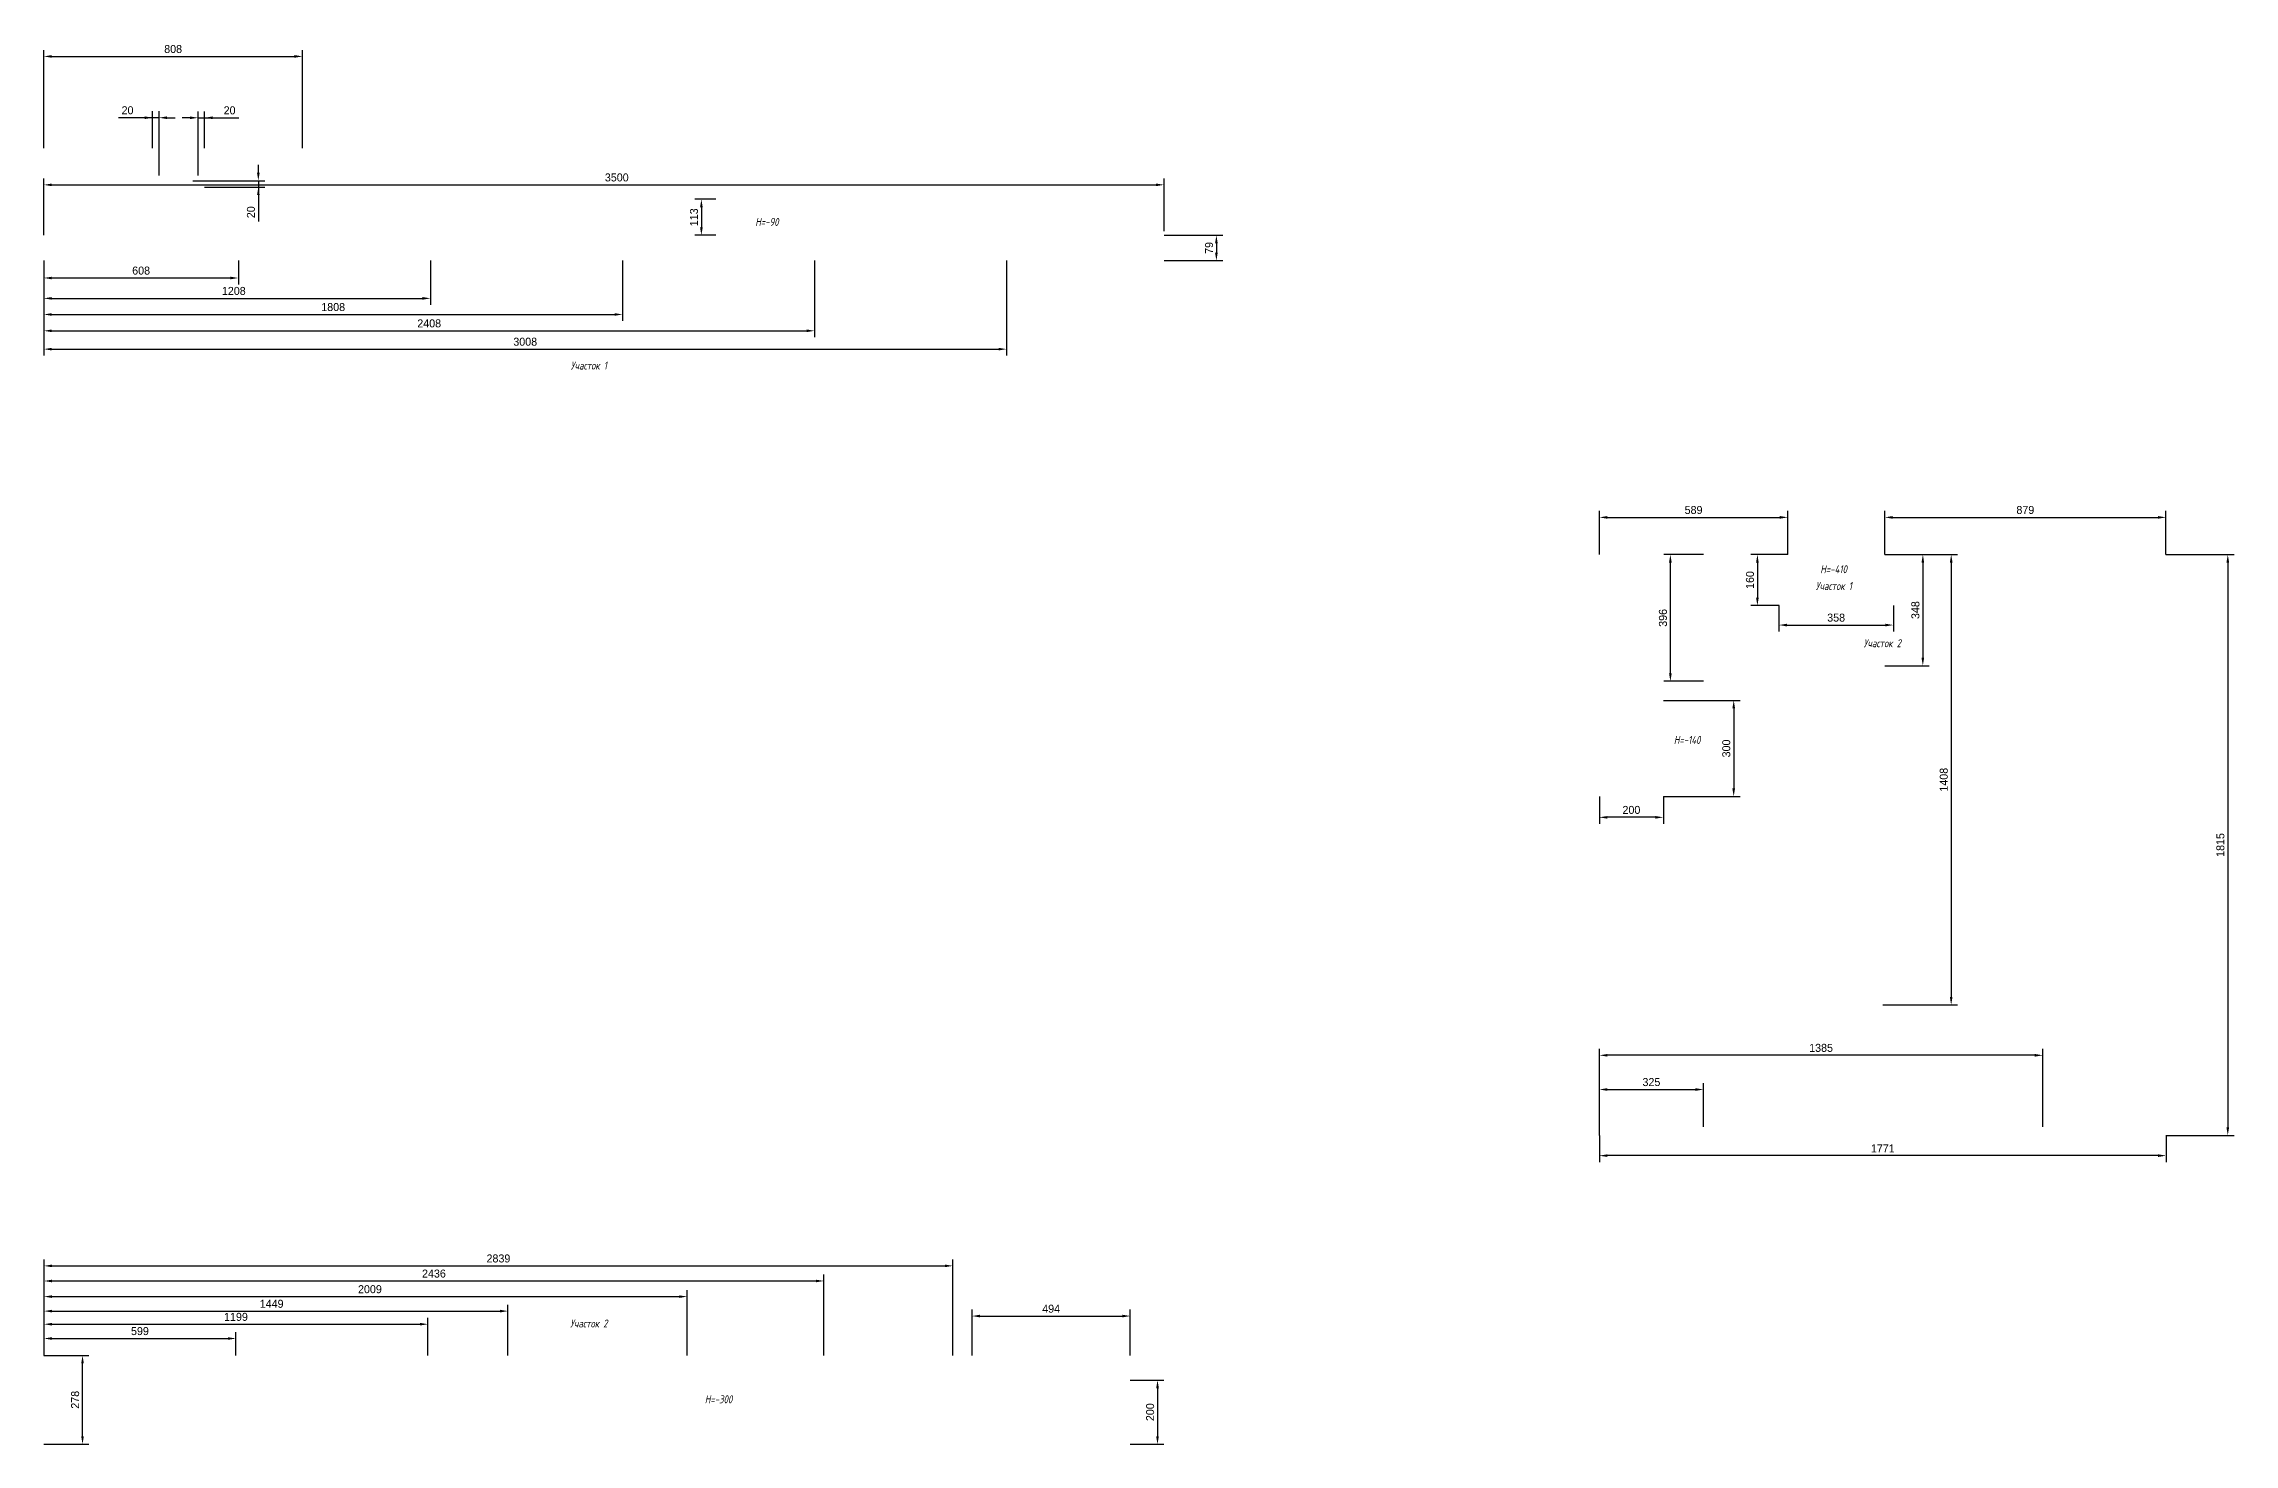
# Model space of a CAD drawing. Header units: millimetres. Extents: x -49629 to 4253, y -24660 to -10989.
# Drawn here: x -44463 to -37619, y -16880 to -12505 of the extents above; entities that cross this region are included whole.
import ezdxf
from ezdxf.enums import TextEntityAlignment as Align

# ---------------------------------------------------------------- set-up
doc = ezdxf.new("R2010")
doc.units = ezdxf.units.MM
doc.header["$PDMODE"] = 34
doc.header["$PDSIZE"] = 50
doc.layers.add('08 Размеры', color=7, linetype='Continuous')
doc.styles.get("Standard").update_dxf_attribs({"font": 'Ubuntu-R.ttf'})
doc.styles.add('ГОСТ-ISOCPEUR', font='isocpeui.ttf', dxfattribs={"width": 0.8})
doc.dimstyles.new('ISO-25', dxfattribs={"dimtxt": 2.5, "dimasz": 2.5, "dimexe": 1.25, "dimexo": 0.625, "dimtad": 1, "dimtxsty": 'Standard', "dimcen": 2.5, "dimadec": 0, "dimazin": 0, "dimtfac": 1, "dimtmove": 0, "dimatfit": 3, "dimfxl": 1, "dimarcsym": 0})

# ---------------------------------------------------------------- blocks, each defined once
blk = doc.blocks.new('*D734')
at = {"layer": '08 Размеры', "color": 0, "lineweight": -2}
for p, q in [((-44462.7, -13103), (-44462.7, -12925.3)), ((-40962.7, -13090.5), (-40962.7, -12925.3)), ((-44437.7, -12945.3), (-40987.7, -12945.3))]:
    blk.add_line(p, q, dxfattribs=at)
at = {"layer": '08 Размеры', "color": 0}
for points in [[(-44437.7, -12941.2), (-44437.7, -12949.5), (-44462.7, -12945.3)], [(-40987.7, -12949.5), (-40987.7, -12941.2), (-40962.7, -12945.3)]]:
    blk.add_solid(points, dxfattribs=at)
at = {"layer": 'Defpoints', "color": 0}
for p in [(-40962.7, -12945.3), (-44462.7, -13103), (-40962.7, -13090.5)]:
    blk.add_point(p, dxfattribs=at)
at = {"layer": '08 Размеры', "color": 0, "insert": (-42672.7, -12922.3), "char_height": 25, "attachment_point": 5}
blk.add_mtext('3500', dxfattribs=at)
blk = doc.blocks.new('*D735')
at = {"layer": '08 Размеры', "color": 0, "lineweight": -2}
for p, q in [((-42362.7, -12990.5), (-42428.4, -12990.5)), ((-42408.4, -13015.5), (-42408.4, -13078)), ((-42362.7, -13103), (-42428.4, -13103))]:
    blk.add_line(p, q, dxfattribs=at)
at = {"layer": '08 Размеры', "color": 0}
for points in [[(-42404.2, -13015.5), (-42412.5, -13015.5), (-42408.4, -12990.5)], [(-42412.5, -13078), (-42404.2, -13078), (-42408.4, -13103)]]:
    blk.add_solid(points, dxfattribs=at)
at = {"layer": 'Defpoints', "color": 0}
for p in [(-42362.7, -12990.5), (-42408.4, -13103), (-42362.7, -13103)]:
    blk.add_point(p, dxfattribs=at)
at = {"layer": '08 Размеры', "color": 0, "insert": (-42431.4, -13046.7), "char_height": 25, "attachment_point": 5, "rotation": 90}
blk.add_mtext('113', dxfattribs=at)
blk = doc.blocks.new('*D736')
at = {"layer": '08 Размеры', "color": 0, "lineweight": -2}
for p, q in [((-40962.7, -13103), (-40779.3, -13103)), ((-40799.3, -13128), (-40799.3, -13157)), ((-40962.7, -13182), (-40779.3, -13182))]:
    blk.add_line(p, q, dxfattribs=at)
at = {"layer": '08 Размеры', "color": 0}
for points in [[(-40795.2, -13128), (-40803.5, -13128), (-40799.3, -13103)], [(-40803.5, -13157), (-40795.2, -13157), (-40799.3, -13182)]]:
    blk.add_solid(points, dxfattribs=at)
at = {"layer": 'Defpoints', "color": 0}
for p in [(-40962.7, -13103), (-40962.7, -13182), (-40799.3, -13182)]:
    blk.add_point(p, dxfattribs=at)
at = {"layer": '08 Размеры', "color": 0, "insert": (-40822.1, -13142.5), "char_height": 25, "attachment_point": 5, "rotation": 90}
blk.add_mtext('79', dxfattribs=at)
blk = doc.blocks.new('*D737')
at = {"layer": '08 Размеры', "color": 0, "lineweight": -2}
for p, q in [((-44462.7, -13182), (-44462.7, -13256.4)), ((-43854.7, -13182), (-43854.7, -13256.4)), ((-44437.7, -13236.4), (-43879.7, -13236.4))]:
    blk.add_line(p, q, dxfattribs=at)
at = {"layer": '08 Размеры', "color": 0}
for points in [[(-44437.7, -13232.3), (-44437.7, -13240.6), (-44462.7, -13236.4)], [(-43879.7, -13240.6), (-43879.7, -13232.3), (-43854.7, -13236.4)]]:
    blk.add_solid(points, dxfattribs=at)
at = {"layer": 'Defpoints', "color": 0}
for p in [(-44462.7, -13182), (-43854.7, -13182), (-43854.7, -13236.4)]:
    blk.add_point(p, dxfattribs=at)
at = {"layer": '08 Размеры', "color": 0, "insert": (-44158.7, -13213.4), "char_height": 25, "attachment_point": 5}
blk.add_mtext('608', dxfattribs=at)
blk = doc.blocks.new('*D738')
at = {"layer": '08 Размеры', "color": 0, "lineweight": -2}
for p, q in [((-44462.7, -13182), (-44462.7, -13320.1)), ((-43254.7, -13182), (-43254.7, -13320.1)), ((-44437.7, -13300.1), (-43279.7, -13300.1))]:
    blk.add_line(p, q, dxfattribs=at)
at = {"layer": '08 Размеры', "color": 0}
for points in [[(-44437.7, -13295.9), (-44437.7, -13304.2), (-44462.7, -13300.1)], [(-43279.7, -13304.2), (-43279.7, -13295.9), (-43254.7, -13300.1)]]:
    blk.add_solid(points, dxfattribs=at)
at = {"layer": 'Defpoints', "color": 0}
for p in [(-44462.7, -13182), (-43254.7, -13182), (-43254.7, -13300.1)]:
    blk.add_point(p, dxfattribs=at)
at = {"layer": '08 Размеры', "color": 0, "insert": (-43869.2, -13277), "char_height": 25, "attachment_point": 5}
blk.add_mtext('1208', dxfattribs=at)
blk = doc.blocks.new('*D739')
at = {"layer": '08 Размеры', "color": 0, "lineweight": -2}
for p, q in [((-44462.7, -13182), (-44462.7, -13370.4)), ((-42654.7, -13182), (-42654.7, -13370.4)), ((-44437.7, -13350.4), (-42679.7, -13350.4))]:
    blk.add_line(p, q, dxfattribs=at)
at = {"layer": '08 Размеры', "color": 0}
for points in [[(-44437.7, -13346.3), (-44437.7, -13354.6), (-44462.7, -13350.4)], [(-42679.7, -13354.6), (-42679.7, -13346.3), (-42654.7, -13350.4)]]:
    blk.add_solid(points, dxfattribs=at)
at = {"layer": 'Defpoints', "color": 0}
for p in [(-44462.7, -13182), (-42654.7, -13182), (-42654.7, -13350.4)]:
    blk.add_point(p, dxfattribs=at)
at = {"layer": '08 Размеры', "color": 0, "insert": (-43558.7, -13327.4), "char_height": 25, "attachment_point": 5}
blk.add_mtext('1808', dxfattribs=at)
blk = doc.blocks.new('*D740')
at = {"layer": '08 Размеры', "color": 0, "lineweight": -2}
for p, q in [((-44462.7, -13182), (-44462.7, -13421.4)), ((-42054.7, -13182), (-42054.7, -13421.4)), ((-44437.7, -13401.4), (-42079.7, -13401.4))]:
    blk.add_line(p, q, dxfattribs=at)
at = {"layer": '08 Размеры', "color": 0}
for points in [[(-44437.7, -13397.2), (-44437.7, -13405.6), (-44462.7, -13401.4)], [(-42079.7, -13405.6), (-42079.7, -13397.2), (-42054.7, -13401.4)]]:
    blk.add_solid(points, dxfattribs=at)
at = {"layer": 'Defpoints', "color": 0}
for p in [(-44462.7, -13182), (-42054.7, -13182), (-42054.7, -13401.4)]:
    blk.add_point(p, dxfattribs=at)
at = {"layer": '08 Размеры', "color": 0, "insert": (-43258.7, -13378.4), "char_height": 25, "attachment_point": 5}
blk.add_mtext('2408', dxfattribs=at)
blk = doc.blocks.new('*D741')
at = {"layer": '08 Размеры', "color": 0, "lineweight": -2}
for p, q in [((-44462.7, -13182), (-44462.7, -13478.7)), ((-41454.7, -13182), (-41454.7, -13478.7)), ((-44437.7, -13458.7), (-41479.7, -13458.7))]:
    blk.add_line(p, q, dxfattribs=at)
at = {"layer": '08 Размеры', "color": 0}
for points in [[(-44437.7, -13454.6), (-44437.7, -13462.9), (-44462.7, -13458.7)], [(-41479.7, -13462.9), (-41479.7, -13454.6), (-41454.7, -13458.7)]]:
    blk.add_solid(points, dxfattribs=at)
at = {"layer": 'Defpoints', "color": 0}
for p in [(-44462.7, -13182), (-41454.7, -13182), (-41454.7, -13458.7)]:
    blk.add_point(p, dxfattribs=at)
at = {"layer": '08 Размеры', "color": 0, "insert": (-42958.7, -13435.7), "char_height": 25, "attachment_point": 5}
blk.add_mtext('3008', dxfattribs=at)
blk = doc.blocks.new('*D742')
at = {"layer": '08 Размеры', "color": 0, "lineweight": -2}
for p, q in [((-44462.7, -16603), (-44321.8, -16603)), ((-44341.8, -16855.5), (-44341.8, -16628)), ((-44462.7, -16880.5), (-44321.8, -16880.5))]:
    blk.add_line(p, q, dxfattribs=at)
at = {"layer": '08 Размеры', "color": 0}
for points in [[(-44337.6, -16628), (-44345.9, -16628), (-44341.8, -16603)], [(-44345.9, -16855.5), (-44337.6, -16855.5), (-44341.8, -16880.5)]]:
    blk.add_solid(points, dxfattribs=at)
at = {"layer": 'Defpoints', "color": 0}
for p in [(-44462.7, -16603), (-44341.8, -16603), (-44462.7, -16880.5)]:
    blk.add_point(p, dxfattribs=at)
at = {"layer": '08 Размеры', "color": 0, "insert": (-44364.8, -16741.7), "char_height": 25, "attachment_point": 5, "rotation": 90}
blk.add_mtext('278', dxfattribs=at)
blk = doc.blocks.new('*D743')
at = {"layer": '08 Размеры', "color": 0, "lineweight": -2}
for p, q in [((-44462.1, -16603), (-44462.1, -16530.2)), ((-44437.1, -16550.2), (-43887.7, -16550.2)), ((-43862.7, -16603), (-43862.7, -16530.2))]:
    blk.add_line(p, q, dxfattribs=at)
at = {"layer": '08 Размеры', "color": 0}
for points in [[(-44437.1, -16546.1), (-44437.1, -16554.4), (-44462.1, -16550.2)], [(-43887.7, -16554.4), (-43887.7, -16546.1), (-43862.7, -16550.2)]]:
    blk.add_solid(points, dxfattribs=at)
at = {"layer": 'Defpoints', "color": 0}
for p in [(-43862.7, -16550.2), (-44462.1, -16603), (-43862.7, -16603)]:
    blk.add_point(p, dxfattribs=at)
at = {"layer": '08 Размеры', "color": 0, "insert": (-44162.4, -16527.2), "char_height": 25, "attachment_point": 5}
blk.add_mtext('599', dxfattribs=at)
blk = doc.blocks.new('*D744')
at = {"layer": '08 Размеры', "color": 0, "lineweight": -2}
for p, q in [((-44462.1, -16603), (-44462.1, -16485.6)), ((-43262.7, -16603), (-43262.7, -16485.6)), ((-44437.1, -16505.6), (-43287.7, -16505.6))]:
    blk.add_line(p, q, dxfattribs=at)
at = {"layer": '08 Размеры', "color": 0}
for points in [[(-44437.1, -16501.4), (-44437.1, -16509.7), (-44462.1, -16505.6)], [(-43287.7, -16509.7), (-43287.7, -16501.4), (-43262.7, -16505.6)]]:
    blk.add_solid(points, dxfattribs=at)
at = {"layer": 'Defpoints', "color": 0}
for p in [(-43262.7, -16505.6), (-44462.1, -16603), (-43262.7, -16603)]:
    blk.add_point(p, dxfattribs=at)
at = {"layer": '08 Размеры', "color": 0, "insert": (-43862.4, -16482.7), "char_height": 25, "attachment_point": 5}
blk.add_mtext('1199', dxfattribs=at)
blk = doc.blocks.new('*D745')
at = {"layer": '08 Размеры', "color": 0, "lineweight": -2}
for p, q in [((-44462.1, -16603), (-44462.1, -16444.6)), ((-44437.1, -16464.6), (-43037.7, -16464.6)), ((-43012.7, -16603), (-43012.7, -16444.6))]:
    blk.add_line(p, q, dxfattribs=at)
at = {"layer": '08 Размеры', "color": 0}
for points in [[(-44437.1, -16460.4), (-44437.1, -16468.8), (-44462.1, -16464.6)], [(-43037.7, -16468.8), (-43037.7, -16460.4), (-43012.7, -16464.6)]]:
    blk.add_solid(points, dxfattribs=at)
at = {"layer": 'Defpoints', "color": 0}
for p in [(-43012.7, -16464.6), (-44462.1, -16603), (-43012.7, -16603)]:
    blk.add_point(p, dxfattribs=at)
at = {"layer": '08 Размеры', "color": 0, "insert": (-43750.9, -16441.8), "char_height": 25, "attachment_point": 5}
blk.add_mtext('1449', dxfattribs=at)
blk = doc.blocks.new('*D746')
at = {"layer": '08 Размеры', "color": 0, "lineweight": -2}
for p, q in [((-44462.1, -16603), (-44462.1, -16399.3)), ((-44437.1, -16419.3), (-42477.7, -16419.3)), ((-42452.7, -16603), (-42452.7, -16399.3))]:
    blk.add_line(p, q, dxfattribs=at)
at = {"layer": '08 Размеры', "color": 0}
for points in [[(-44437.1, -16415.2), (-44437.1, -16423.5), (-44462.1, -16419.3)], [(-42477.7, -16423.5), (-42477.7, -16415.2), (-42452.7, -16419.3)]]:
    blk.add_solid(points, dxfattribs=at)
at = {"layer": 'Defpoints', "color": 0}
for p in [(-42452.7, -16419.3), (-44462.1, -16603), (-42452.7, -16603)]:
    blk.add_point(p, dxfattribs=at)
at = {"layer": '08 Размеры', "color": 0, "insert": (-43443.9, -16396.3), "char_height": 25, "attachment_point": 5}
blk.add_mtext('2009', dxfattribs=at)
blk = doc.blocks.new('*D747')
at = {"layer": '08 Размеры', "color": 0, "lineweight": -2}
for p, q in [((-44462.1, -16603), (-44462.1, -16350.5)), ((-42025.7, -16603), (-42025.7, -16350.5)), ((-44437.1, -16370.5), (-42050.7, -16370.5))]:
    blk.add_line(p, q, dxfattribs=at)
at = {"layer": '08 Размеры', "color": 0}
for points in [[(-44437.1, -16366.4), (-44437.1, -16374.7), (-44462.1, -16370.5)], [(-42050.7, -16374.7), (-42050.7, -16366.4), (-42025.7, -16370.5)]]:
    blk.add_solid(points, dxfattribs=at)
at = {"layer": 'Defpoints', "color": 0}
for p in [(-42025.7, -16370.5), (-44462.1, -16603), (-42025.7, -16603)]:
    blk.add_point(p, dxfattribs=at)
at = {"layer": '08 Размеры', "color": 0, "insert": (-43243.9, -16347.5), "char_height": 25, "attachment_point": 5}
blk.add_mtext('2436', dxfattribs=at)
blk = doc.blocks.new('*D748')
at = {"layer": '08 Размеры', "color": 0, "lineweight": -2}
for p, q in [((-44462.1, -16603), (-44462.1, -16303.3)), ((-44437.1, -16323.3), (-41647.7, -16323.3)), ((-41622.7, -16603), (-41622.7, -16303.3))]:
    blk.add_line(p, q, dxfattribs=at)
at = {"layer": '08 Размеры', "color": 0}
for points in [[(-44437.1, -16319.1), (-44437.1, -16327.4), (-44462.1, -16323.3)], [(-41647.7, -16327.4), (-41647.7, -16319.1), (-41622.7, -16323.3)]]:
    blk.add_solid(points, dxfattribs=at)
at = {"layer": 'Defpoints', "color": 0}
for p in [(-41622.7, -16323.3), (-44462.1, -16603), (-41622.7, -16603)]:
    blk.add_point(p, dxfattribs=at)
at = {"layer": '08 Размеры', "color": 0, "insert": (-43042.4, -16300.2), "char_height": 25, "attachment_point": 5}
blk.add_mtext('2839', dxfattribs=at)
blk = doc.blocks.new('*D773')
at = {"layer": '08 Размеры', "color": 0, "lineweight": -2}
for p, q in [((-39602.7, -14100.5), (-39602.7, -13964.4)), ((-39577.7, -13984.4), (-39039.2, -13984.4)), ((-39014.2, -14100.5), (-39014.2, -13964.4))]:
    blk.add_line(p, q, dxfattribs=at)
at = {"layer": '08 Размеры', "color": 0}
for points in [[(-39577.7, -13980.2), (-39577.7, -13988.6), (-39602.7, -13984.4)], [(-39039.2, -13988.6), (-39039.2, -13980.2), (-39014.2, -13984.4)]]:
    blk.add_solid(points, dxfattribs=at)
at = {"layer": 'Defpoints', "color": 0}
for p in [(-39014.2, -13984.4), (-39602.7, -14100.5), (-39014.2, -14100.5)]:
    blk.add_point(p, dxfattribs=at)
at = {"layer": '08 Размеры', "color": 0, "insert": (-39308.5, -13961.4), "char_height": 25, "attachment_point": 5}
blk.add_mtext('589', dxfattribs=at)
blk = doc.blocks.new('*D774')
at = {"layer": '08 Размеры', "color": 0, "lineweight": -2}
for p, q in [((-39014.2, -14100.5), (-39129.1, -14100.5)), ((-39109.1, -14125.5), (-39109.1, -14235)), ((-39041.2, -14260), (-39129.1, -14260))]:
    blk.add_line(p, q, dxfattribs=at)
at = {"layer": '08 Размеры', "color": 0}
for points in [[(-39105, -14125.5), (-39113.3, -14125.5), (-39109.1, -14100.5)], [(-39113.3, -14235), (-39105, -14235), (-39109.1, -14260)]]:
    blk.add_solid(points, dxfattribs=at)
at = {"layer": 'Defpoints', "color": 0}
for p in [(-39014.2, -14100.5), (-39109.1, -14260), (-39041.2, -14260)]:
    blk.add_point(p, dxfattribs=at)
at = {"layer": '08 Размеры', "color": 0, "insert": (-39132.2, -14180.2), "char_height": 25, "attachment_point": 5, "rotation": 90}
blk.add_mtext('160', dxfattribs=at)
blk = doc.blocks.new('*D775')
at = {"layer": '08 Размеры', "color": 0, "lineweight": -2}
for p, q in [((-39041.9, -14260), (-39041.9, -14340.9)), ((-38684.2, -14260), (-38684.2, -14340.9)), ((-39016.9, -14320.9), (-38709.2, -14320.9))]:
    blk.add_line(p, q, dxfattribs=at)
at = {"layer": '08 Размеры', "color": 0}
for points in [[(-39016.9, -14316.7), (-39016.9, -14325.1), (-39041.9, -14320.9)], [(-38709.2, -14325.1), (-38709.2, -14316.7), (-38684.2, -14320.9)]]:
    blk.add_solid(points, dxfattribs=at)
at = {"layer": 'Defpoints', "color": 0}
for p in [(-39041.9, -14260), (-38684.2, -14260), (-38684.2, -14320.9)]:
    blk.add_point(p, dxfattribs=at)
at = {"layer": '08 Размеры', "color": 0, "insert": (-38863.1, -14297.8), "char_height": 25, "attachment_point": 5}
blk.add_mtext('358', dxfattribs=at)
blk = doc.blocks.new('*D776')
at = {"layer": '08 Размеры', "color": 0, "lineweight": -2}
for p, q in [((-38711.2, -14100.5), (-38711.2, -13964.4)), ((-38686.2, -13984.4), (-37857.7, -13984.4)), ((-37832.7, -14100.7), (-37832.7, -13964.4))]:
    blk.add_line(p, q, dxfattribs=at)
at = {"layer": '08 Размеры', "color": 0}
for points in [[(-38686.2, -13980.2), (-38686.2, -13988.6), (-38711.2, -13984.4)], [(-37857.7, -13988.6), (-37857.7, -13980.2), (-37832.7, -13984.4)]]:
    blk.add_solid(points, dxfattribs=at)
at = {"layer": 'Defpoints', "color": 0}
for p in [(-37832.7, -13984.4), (-38711.2, -14100.5), (-37832.7, -14100.7)]:
    blk.add_point(p, dxfattribs=at)
at = {"layer": '08 Размеры', "color": 0, "insert": (-38272, -13961.4), "char_height": 25, "attachment_point": 5}
blk.add_mtext('879', dxfattribs=at)
blk = doc.blocks.new('*D777')
at = {"layer": '08 Размеры', "color": 0, "lineweight": -2}
for p, q in [((-37832.7, -14100.7), (-37619.5, -14100.7)), ((-37639.5, -14125.7), (-37639.5, -15890.5)), ((-37832.7, -15915.5), (-37619.5, -15915.5))]:
    blk.add_line(p, q, dxfattribs=at)
at = {"layer": '08 Размеры', "color": 0}
for points in [[(-37635.3, -14125.7), (-37643.7, -14125.7), (-37639.5, -14100.7)], [(-37643.7, -15890.5), (-37635.3, -15890.5), (-37639.5, -15915.5)]]:
    blk.add_solid(points, dxfattribs=at)
at = {"layer": 'Defpoints', "color": 0}
for p in [(-37832.7, -14100.7), (-37832.7, -15915.5), (-37639.5, -15915.5)]:
    blk.add_point(p, dxfattribs=at)
at = {"layer": '08 Размеры', "color": 0, "insert": (-37662.6, -15008.1), "char_height": 25, "attachment_point": 5, "rotation": 90}
blk.add_mtext('1815', dxfattribs=at)
blk = doc.blocks.new('*D778')
at = {"layer": '08 Размеры', "color": 0, "lineweight": -2}
for p, q in [((-39602.7, -15915.5), (-39602.7, -15998.9)), ((-37832.1, -15915.5), (-37832.1, -15998.9)), ((-37857.1, -15978.9), (-39577.7, -15978.9))]:
    blk.add_line(p, q, dxfattribs=at)
at = {"layer": '08 Размеры', "color": 0}
for points in [[(-39577.7, -15974.7), (-39577.7, -15983), (-39602.7, -15978.9)], [(-37857.1, -15983), (-37857.1, -15974.7), (-37832.1, -15978.9)]]:
    blk.add_solid(points, dxfattribs=at)
at = {"layer": 'Defpoints', "color": 0}
for p in [(-39602.7, -15915.5), (-37832.1, -15915.5), (-39602.7, -15978.9)]:
    blk.add_point(p, dxfattribs=at)
at = {"layer": '08 Размеры', "color": 0, "insert": (-38717.4, -15956.4), "char_height": 25, "attachment_point": 5}
blk.add_mtext('1771', dxfattribs=at)
blk = doc.blocks.new('*D779')
at = {"layer": '08 Размеры', "color": 0, "lineweight": -2}
for p, q in [((-39602.7, -15915.5), (-39602.7, -15752.2)), ((-39577.7, -15772.2), (-39302.7, -15772.2)), ((-39277.7, -15888.5), (-39277.7, -15752.2))]:
    blk.add_line(p, q, dxfattribs=at)
at = {"layer": '08 Размеры', "color": 0}
for points in [[(-39577.7, -15768), (-39577.7, -15776.4), (-39602.7, -15772.2)], [(-39302.7, -15776.4), (-39302.7, -15768), (-39277.7, -15772.2)]]:
    blk.add_solid(points, dxfattribs=at)
at = {"layer": 'Defpoints', "color": 0}
for p in [(-39277.7, -15772.2), (-39602.7, -15915.5), (-39277.7, -15888.5)]:
    blk.add_point(p, dxfattribs=at)
at = {"layer": '08 Размеры', "color": 0, "insert": (-39440.2, -15749.1), "char_height": 25, "attachment_point": 5}
blk.add_mtext('325', dxfattribs=at)
blk = doc.blocks.new('*D780')
at = {"layer": '08 Размеры', "color": 0, "lineweight": -2}
for p, q in [((-39602.7, -15915.5), (-39602.7, -15645.3)), ((-38242.7, -15665.3), (-39577.7, -15665.3)), ((-38217.7, -15888.5), (-38217.7, -15645.3))]:
    blk.add_line(p, q, dxfattribs=at)
at = {"layer": '08 Размеры', "color": 0}
for points in [[(-39577.7, -15661.1), (-39577.7, -15669.5), (-39602.7, -15665.3)], [(-38242.7, -15669.5), (-38242.7, -15661.1), (-38217.7, -15665.3)]]:
    blk.add_solid(points, dxfattribs=at)
at = {"layer": 'Defpoints', "color": 0}
for p in [(-39602.7, -15665.3), (-39602.7, -15915.5), (-38217.7, -15888.5)]:
    blk.add_point(p, dxfattribs=at)
at = {"layer": '08 Размеры', "color": 0, "insert": (-38910.2, -15642.2), "char_height": 25, "attachment_point": 5}
blk.add_mtext('1385', dxfattribs=at)
blk = doc.blocks.new('*D781')
at = {"layer": '08 Размеры', "color": 0, "lineweight": -2}
for p, q in [((-38711.2, -14100.5), (-38572.2, -14100.5)), ((-38592.2, -14125.5), (-38592.2, -14423)), ((-38711.2, -14448), (-38572.2, -14448))]:
    blk.add_line(p, q, dxfattribs=at)
at = {"layer": '08 Размеры', "color": 0}
for points in [[(-38588.1, -14125.5), (-38596.4, -14125.5), (-38592.2, -14100.5)], [(-38596.4, -14423), (-38588.1, -14423), (-38592.2, -14448)]]:
    blk.add_solid(points, dxfattribs=at)
at = {"layer": 'Defpoints', "color": 0}
for p in [(-38711.2, -14100.5), (-38711.2, -14448), (-38592.2, -14448)]:
    blk.add_point(p, dxfattribs=at)
at = {"layer": '08 Размеры', "color": 0, "insert": (-38615.3, -14274.2), "char_height": 25, "attachment_point": 5, "rotation": 90}
blk.add_mtext('348', dxfattribs=at)
blk = doc.blocks.new('*D782')
at = {"layer": '08 Размеры', "color": 0, "lineweight": -2}
for p, q in [((-38711.2, -14100.5), (-38483.7, -14100.5)), ((-38503.7, -14125.5), (-38503.7, -15483)), ((-38717.7, -15508), (-38483.7, -15508))]:
    blk.add_line(p, q, dxfattribs=at)
at = {"layer": '08 Размеры', "color": 0}
for points in [[(-38499.5, -14125.5), (-38507.8, -14125.5), (-38503.7, -14100.5)], [(-38507.8, -15483), (-38499.5, -15483), (-38503.7, -15508)]]:
    blk.add_solid(points, dxfattribs=at)
at = {"layer": 'Defpoints', "color": 0}
for p in [(-38711.2, -14100.5), (-38717.7, -15508), (-38503.7, -15508)]:
    blk.add_point(p, dxfattribs=at)
at = {"layer": '08 Размеры', "color": 0, "insert": (-38526.7, -14804.2), "char_height": 25, "attachment_point": 5, "rotation": 90}
blk.add_mtext('1408', dxfattribs=at)
blk = doc.blocks.new('*D799')
at = {"layer": '08 Размеры', "color": 0, "lineweight": -2}
for p, q in [((-41068.4, -16680.5), (-40963.3, -16680.5)), ((-40983.3, -16705.5), (-40983.3, -16855.5)), ((-41068.4, -16880.5), (-40963.3, -16880.5))]:
    blk.add_line(p, q, dxfattribs=at)
at = {"layer": '08 Размеры', "color": 0}
for points in [[(-40979.1, -16705.5), (-40987.5, -16705.5), (-40983.3, -16680.5)], [(-40987.5, -16855.5), (-40979.1, -16855.5), (-40983.3, -16880.5)]]:
    blk.add_solid(points, dxfattribs=at)
at = {"layer": 'Defpoints', "color": 0}
for p in [(-41068.4, -16680.5), (-41068.4, -16880.5), (-40983.3, -16880.5)]:
    blk.add_point(p, dxfattribs=at)
at = {"layer": '08 Размеры', "color": 0, "insert": (-41006.3, -16780.5), "char_height": 25, "attachment_point": 5, "rotation": 90}
blk.add_mtext('200', dxfattribs=at)
blk = doc.blocks.new('*D800')
at = {"layer": '08 Размеры', "color": 0, "lineweight": -2}
for p, q in [((-44122.7, -12830.5), (-44122.7, -12715.6)), ((-44102.7, -12916.5), (-44102.7, -12715.6)), ((-44102.7, -12735.6), (-44229.6, -12735.6)), ((-44102.7, -12735.6), (-44122.7, -12735.6)), ((-44077.7, -12735.6), (-44052.7, -12735.6))]:
    blk.add_line(p, q, dxfattribs=at)
at = {"layer": '08 Размеры', "color": 0}
for points in [[(-44147.7, -12739.7), (-44147.7, -12731.4), (-44122.7, -12735.6)], [(-44077.7, -12731.4), (-44077.7, -12739.7), (-44102.7, -12735.6)]]:
    blk.add_solid(points, dxfattribs=at)
at = {"layer": 'Defpoints', "color": 0}
for p in [(-44122.7, -12735.6), (-44122.7, -12830.5), (-44102.7, -12916.5)]:
    blk.add_point(p, dxfattribs=at)
at = {"layer": '08 Размеры', "color": 0, "insert": (-44201.2, -12712.5), "char_height": 25, "attachment_point": 5}
blk.add_mtext('20', dxfattribs=at)
blk = doc.blocks.new('*D801')
at = {"layer": '08 Размеры', "color": 0, "lineweight": -2}
for p, q in [((-43980.7, -12916.5), (-43980.7, -12715.8)), ((-43960.7, -12830.5), (-43960.7, -12715.8)), ((-44005.7, -12735.8), (-44030.7, -12735.8)), ((-43980.7, -12735.8), (-43853.9, -12735.8)), ((-43980.7, -12735.8), (-43960.7, -12735.8))]:
    blk.add_line(p, q, dxfattribs=at)
at = {"layer": '08 Размеры', "color": 0}
for points in [[(-44005.7, -12739.9), (-44005.7, -12731.6), (-43980.7, -12735.8)], [(-43935.7, -12731.6), (-43935.7, -12739.9), (-43960.7, -12735.8)]]:
    blk.add_solid(points, dxfattribs=at)
at = {"layer": 'Defpoints', "color": 0}
for p in [(-43960.7, -12735.8), (-43960.7, -12830.5), (-43980.7, -12916.5)]:
    blk.add_point(p, dxfattribs=at)
at = {"layer": '08 Размеры', "color": 0, "insert": (-43882.3, -12712.7), "char_height": 25, "attachment_point": 5}
blk.add_mtext('20', dxfattribs=at)
blk = doc.blocks.new('*D802')
at = {"layer": '08 Размеры', "color": 0, "lineweight": -2}
for p, q in [((-43996.7, -12932.5), (-43772.5, -12932.5)), ((-43792.5, -12907.5), (-43792.5, -12882.5)), ((-43792.5, -12932.5), (-43792.5, -13059.4)), ((-43792.5, -12932.5), (-43792.5, -12952.5)), ((-43960.7, -12952.5), (-43772.5, -12952.5))]:
    blk.add_line(p, q, dxfattribs=at)
at = {"layer": '08 Размеры', "color": 0}
for points in [[(-43796.6, -12907.5), (-43788.3, -12907.5), (-43792.5, -12932.5)], [(-43788.3, -12977.5), (-43796.6, -12977.5), (-43792.5, -12952.5)]]:
    blk.add_solid(points, dxfattribs=at)
at = {"layer": 'Defpoints', "color": 0}
for p in [(-43996.7, -12932.5), (-43960.7, -12952.5), (-43792.5, -12952.5)]:
    blk.add_point(p, dxfattribs=at)
at = {"layer": '08 Размеры', "color": 0, "insert": (-43815.5, -13030.9), "char_height": 25, "attachment_point": 5, "rotation": 90}
blk.add_mtext('20', dxfattribs=at)
blk = doc.blocks.new('*D803')
at = {"layer": '08 Размеры', "color": 0, "lineweight": -2}
for p, q in [((-39277.7, -14100.5), (-39401, -14100.5)), ((-39381, -14471.5), (-39381, -14125.5)), ((-39277.7, -14496.5), (-39401, -14496.5))]:
    blk.add_line(p, q, dxfattribs=at)
at = {"layer": '08 Размеры', "color": 0}
for points in [[(-39376.8, -14125.5), (-39385.2, -14125.5), (-39381, -14100.5)], [(-39385.2, -14471.5), (-39376.8, -14471.5), (-39381, -14496.5)]]:
    blk.add_solid(points, dxfattribs=at)
at = {"layer": 'Defpoints', "color": 0}
for p in [(-39381, -14100.5), (-39277.7, -14100.5), (-39277.7, -14496.5)]:
    blk.add_point(p, dxfattribs=at)
at = {"layer": '08 Размеры', "color": 0, "insert": (-39404.1, -14298.5), "char_height": 25, "attachment_point": 5, "rotation": 90}
blk.add_mtext('396', dxfattribs=at)
blk = doc.blocks.new('*D804')
at = {"layer": '08 Размеры', "color": 0, "lineweight": -2}
for p, q in [((-39402.7, -14556.5), (-39163.1, -14556.5)), ((-39183.1, -14581.5), (-39183.1, -14831.5)), ((-39402.7, -14856.5), (-39163.1, -14856.5))]:
    blk.add_line(p, q, dxfattribs=at)
at = {"layer": '08 Размеры', "color": 0}
for points in [[(-39178.9, -14581.5), (-39187.3, -14581.5), (-39183.1, -14556.5)], [(-39187.3, -14831.5), (-39178.9, -14831.5), (-39183.1, -14856.5)]]:
    blk.add_solid(points, dxfattribs=at)
at = {"layer": 'Defpoints', "color": 0}
for p in [(-39402.7, -14556.5), (-39402.7, -14856.5), (-39183.1, -14856.5)]:
    blk.add_point(p, dxfattribs=at)
at = {"layer": '08 Размеры', "color": 0, "insert": (-39206.2, -14706.5), "char_height": 25, "attachment_point": 5, "rotation": 90}
blk.add_mtext('300', dxfattribs=at)
blk = doc.blocks.new('*D805')
at = {"layer": '08 Размеры', "color": 0, "lineweight": -2}
for p, q in [((-39602.7, -14856.5), (-39602.7, -14941.7)), ((-39402.7, -14856.5), (-39402.7, -14941.7)), ((-39427.7, -14921.7), (-39577.7, -14921.7))]:
    blk.add_line(p, q, dxfattribs=at)
at = {"layer": '08 Размеры', "color": 0}
for points in [[(-39577.7, -14917.6), (-39577.7, -14925.9), (-39602.7, -14921.7)], [(-39427.7, -14925.9), (-39427.7, -14917.6), (-39402.7, -14921.7)]]:
    blk.add_solid(points, dxfattribs=at)
at = {"layer": 'Defpoints', "color": 0}
for p in [(-39602.7, -14856.5), (-39402.7, -14856.5), (-39602.7, -14921.7)]:
    blk.add_point(p, dxfattribs=at)
at = {"layer": '08 Размеры', "color": 0, "insert": (-39502.7, -14898.7), "char_height": 25, "attachment_point": 5}
blk.add_mtext('200', dxfattribs=at)
blk = doc.blocks.new('*D814')
at = {"layer": '08 Размеры', "color": 0, "lineweight": -2}
for p, q in [((-41562.7, -16603), (-41562.7, -16460.1)), ((-41537.7, -16480.1), (-41093.4, -16480.1)), ((-41068.4, -16603), (-41068.4, -16460.1))]:
    blk.add_line(p, q, dxfattribs=at)
at = {"layer": '08 Размеры', "color": 0}
for points in [[(-41537.7, -16475.9), (-41537.7, -16484.2), (-41562.7, -16480.1)], [(-41093.4, -16484.2), (-41093.4, -16475.9), (-41068.4, -16480.1)]]:
    blk.add_solid(points, dxfattribs=at)
at = {"layer": 'Defpoints', "color": 0}
for p in [(-41068.4, -16480.1), (-41562.7, -16603), (-41068.4, -16603)]:
    blk.add_point(p, dxfattribs=at)
at = {"layer": '08 Размеры', "color": 0, "insert": (-41315.6, -16457.3), "char_height": 25, "attachment_point": 5}
blk.add_mtext('494', dxfattribs=at)
blk = doc.blocks.new('*D815')
at = {"layer": '08 Размеры', "color": 0, "lineweight": -2}
for p, q in [((-44462.7, -12830.5), (-44462.7, -12524.1)), ((-44437.7, -12544.1), (-43679.7, -12544.1)), ((-43654.7, -12830.5), (-43654.7, -12524.1))]:
    blk.add_line(p, q, dxfattribs=at)
at = {"layer": '08 Размеры', "color": 0}
for points in [[(-44437.7, -12539.9), (-44437.7, -12548.2), (-44462.7, -12544.1)], [(-43679.7, -12548.2), (-43679.7, -12539.9), (-43654.7, -12544.1)]]:
    blk.add_solid(points, dxfattribs=at)
at = {"layer": 'Defpoints', "color": 0}
for p in [(-43654.7, -12544.1), (-44462.7, -12830.5), (-43654.7, -12830.5)]:
    blk.add_point(p, dxfattribs=at)
at = {"layer": '08 Размеры', "color": 0, "insert": (-44058.7, -12521), "char_height": 25, "attachment_point": 5}
blk.add_mtext('808', dxfattribs=at)

msp = doc.modelspace()

# ---------------------------------------------------------------- texts
at = {"layer": '08 Размеры', "style": 'ГОСТ-ISOCPEUR', "width": 0.8}
for s, p in [('H=-90', (-42203.4, -13061.2)), ('Участок 1', (-42759.9, -13509.9)), ('H=-410', (-38870.8, -14146.4)), ('Участок 1', (-38870.3, -14198.8)), ('Участок 2', (-38718.8, -14377.6)), ('H=-140', (-39328.4, -14679.8)), ('Участок 2', (-42759.9, -16503.3)), ('H=-300', (-42354.5, -16740.1))]:
    msp.add_text(s, height=25, dxfattribs=at).set_placement(p, align=Align.MIDDLE)

# ---------------------------------------------------------------- dimensions: what is measured, and where the dimension line sits
at = {"layer": '08 Размеры'}
for base, p1, p2, picture, middle in [((-43654.7, -12544.1), (-44462.7, -12830.5), (-43654.7, -12830.5), '*D815', (-44058.7, -12521)), ((-44122.7, -12735.6), (-44102.7, -12916.5), (-44122.7, -12830.5), '*D800', (-44201.2, -12712.5)), ((-43960.7, -12735.8), (-43980.7, -12916.5), (-43960.7, -12830.5), '*D801', (-43882.3, -12712.7)), ((-39602.7, -14921.7), (-39402.7, -14856.5), (-39602.7, -14856.5), '*D805', (-39502.7, -14898.7)), ((-39277.7, -15772.2), (-39602.7, -15915.5), (-39277.7, -15888.5), '*D779', (-39440.2, -15749.1)), ((-41068.4, -16480.1), (-41562.7, -16603), (-41068.4, -16603), '*D814', (-41315.6, -16457.3)), ((-43862.7, -16550.2), (-44462.1, -16603), (-43862.7, -16603), '*D743', (-44162.4, -16527.2))]:
    dim = msp.add_linear_dim(base=base, p1=p1, p2=p2, dimstyle='ISO-25', override={"dimtxt": 25, "dimasz": 25, "dimexe": 20, "dimexo": 0, "dimgap": 10, "dimdec": 0}, dxfattribs=at)
    dim.commit()
    dim.dimension.update_dxf_attribs({"geometry": picture, "text_midpoint": middle})
at = {"layer": '08 Размеры', "color": 5}
for base, p1, p2, picture, middle in [((-40962.7, -12945.3), (-44462.7, -13103), (-40962.7, -13090.5), '*D734', (-42672.7, -12945.3)), ((-39602.7, -15978.9), (-37832.1, -15915.5), (-39602.7, -15915.5), '*D778', (-38717.4, -15978.9))]:
    dim = msp.add_linear_dim(base=base, p1=p1, p2=p2, dimstyle='ISO-25', override={"dimtxt": 25, "dimasz": 25, "dimexe": 20, "dimexo": 0, "dimgap": 10, "dimdec": 0}, dxfattribs=at)
    dim.commit()
    dim.dimension.update_dxf_attribs({"geometry": picture, "text_midpoint": middle, "dimtype": 160})
at = {"layer": '08 Размеры'}
for base, p1, p2, picture, middle in [((-43792.5, -12952.5), (-43996.7, -12932.5), (-43960.7, -12952.5), '*D802', (-43815.5, -13030.9)), ((-42408.3732675, -13102.9979331), (-42362.7446989, -12990.4979331), (-42362.7446989, -13102.9979331), '*D735', (-42431.4324305, -13046.7479331)), ((-40799.3, -13182), (-40962.7, -13103), (-40962.7, -13182), '*D736', (-40822.1, -13142.5)), ((-39381, -14100.5), (-39277.7, -14496.5), (-39277.7, -14100.5), '*D803', (-39404.1, -14298.5)), ((-39183.1, -14856.5), (-39402.7, -14556.5), (-39402.7, -14856.5), '*D804', (-39206.2, -14706.5)), ((-44341.7723048, -16602.9979331), (-44462.7446989, -16880.4979331), (-44462.7446989, -16602.9979331), '*D742', (-44364.8314678, -16741.7479331)), ((-40983.3, -16880.5), (-41068.4, -16680.5), (-41068.4, -16880.5), '*D799', (-41006.3, -16780.5))]:
    dim = msp.add_linear_dim(base=base, p1=p1, p2=p2, angle=90, dimstyle='ISO-25', override={"dimtxt": 25, "dimasz": 25, "dimexe": 20, "dimexo": 0, "dimgap": 10, "dimdec": 0}, dxfattribs=at)
    dim.commit()
    dim.dimension.update_dxf_attribs({"geometry": picture, "text_midpoint": middle})
for base, p1, p2, picture, middle in [((-43854.7, -13236.4), (-44462.7, -13182), (-43854.7, -13182), '*D737', (-44158.7, -13236.4)), ((-43254.7, -13300.1), (-44462.7, -13182), (-43254.7, -13182), '*D738', (-43869.2, -13300.1)), ((-42654.7, -13350.4), (-44462.7, -13182), (-42654.7, -13182), '*D739', (-43558.7, -13350.4)), ((-42054.7, -13401.4), (-44462.7, -13182), (-42054.7, -13182), '*D740', (-43258.7, -13401.4)), ((-41454.7, -13458.7), (-44462.7, -13182), (-41454.7, -13182), '*D741', (-42958.7, -13458.7)), ((-39602.7, -15665.3), (-38217.7, -15888.5), (-39602.7, -15915.5), '*D780', (-38910.2, -15665.3)), ((-41622.7, -16323.3), (-44462.1, -16603), (-41622.7, -16603), '*D748', (-43042.4, -16323.3)), ((-42025.7, -16370.5), (-44462.1, -16603), (-42025.7, -16603), '*D747', (-43243.9, -16370.5)), ((-42452.7, -16419.3), (-44462.1, -16603), (-42452.7, -16603), '*D746', (-43443.9, -16419.3)), ((-43012.7, -16464.6), (-44462.1, -16603), (-43012.7, -16603), '*D745', (-43750.9, -16464.6)), ((-43262.7, -16505.6), (-44462.1, -16603), (-43262.7, -16603), '*D744', (-43862.4, -16505.6))]:
    dim = msp.add_linear_dim(base=base, p1=p1, p2=p2, dimstyle='ISO-25', override={"dimtxt": 25, "dimasz": 25, "dimexe": 20, "dimexo": 0, "dimgap": 10, "dimdec": 0}, dxfattribs=at)
    dim.commit()
    dim.dimension.update_dxf_attribs({"geometry": picture, "text_midpoint": middle, "dimtype": 160})
at = {"layer": '08 Размеры', "color": 5}
for base, p1, p2, picture, middle in [((-39014.2446989, -13984.4162974), (-39602.7446989, -14100.4979331), (-39014.2446989, -14100.4979331), '*D773', (-39308.4946989, -13961.3571343)), ((-37832.7446989, -13984.4162974), (-38711.2446989, -14100.4979331), (-37832.7446989, -14100.7483662), '*D776', (-38271.9946989, -13961.3571343)), ((-38684.2, -14320.9), (-39041.9, -14260), (-38684.2, -14260), '*D775', (-38863.1, -14297.8))]:
    dim = msp.add_linear_dim(base=base, p1=p1, p2=p2, dimstyle='ISO-25', override={"dimtxt": 25, "dimasz": 25, "dimexe": 20, "dimexo": 0, "dimgap": 10, "dimdec": 0}, dxfattribs=at)
    dim.commit()
    dim.dimension.update_dxf_attribs({"geometry": picture, "text_midpoint": middle})
for base, p1, p2, picture, middle in [((-39109.14604, -14259.9979331), (-39014.2446989, -14100.4979331), (-39041.2446989, -14259.9979331), '*D774', (-39132.205203, -14180.2479331)), ((-37639.5, -15915.5), (-37832.7, -14100.7), (-37832.7, -15915.5), '*D777', (-37662.6, -15008.1))]:
    dim = msp.add_linear_dim(base=base, p1=p1, p2=p2, angle=90, dimstyle='ISO-25', override={"dimtxt": 25, "dimasz": 25, "dimexe": 20, "dimexo": 0, "dimgap": 10, "dimdec": 0}, dxfattribs=at)
    dim.commit()
    dim.dimension.update_dxf_attribs({"geometry": picture, "text_midpoint": middle})
at = {"layer": '08 Размеры'}
for base, p2, picture, middle in [((-38503.6554073, -15507.9979331), (-38717.7446989, -15507.9979331), '*D782', (-38503.6554073, -14804.2479331)), ((-38592.2234404, -14447.9979331), (-38711.2446989, -14447.9979331), '*D781', (-38592.2234404, -14274.2479331))]:
    dim = msp.add_linear_dim(base=base, p1=(-38711.2446989, -14100.4979331), p2=p2, angle=90, dimstyle='ISO-25', override={"dimtxt": 25, "dimasz": 25, "dimexe": 20, "dimexo": 0, "dimgap": 10, "dimdec": 0}, dxfattribs=at)
    dim.commit()
    dim.dimension.update_dxf_attribs({"geometry": picture, "text_midpoint": middle, "dimtype": 160})

doc.saveas('drawing.dxf')
